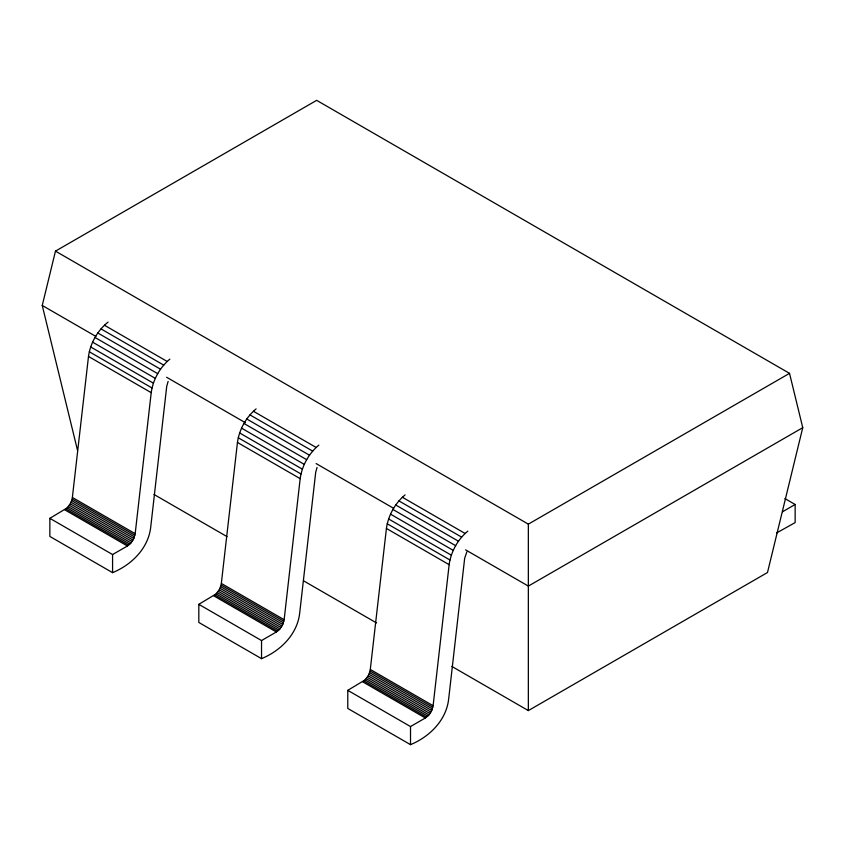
<?xml version="1.0" encoding="UTF-8"?>
<svg xmlns="http://www.w3.org/2000/svg" width="845" height="845" viewBox="0 0 845 845"><rect width="100%" height="100%" fill="white"/><g stroke="black" fill="none" stroke-linecap="round" stroke-linejoin="round"><path stroke-width="1.27" d="M168.113 381.454L166.74 386.218L150.706 527.259C148.245 548.426 131.609 564.787 112.575 572.656L49.855 536.438L49.855 518.334L67.146 507.898L70.293 503.821L72.184 499.057L88.493 356.453C90.341 343.091 97.534 330.532 108.065 322.114M49.855 518.334L112.575 554.542L127.415 545.986L131.017 542.891L133.806 538.476L135.179 533.702L151.213 392.661C153.008 379.711 159.821 367.459 169.877 359.104M317.076 467.454L315.713 472.218L299.669 613.269C297.208 634.426 280.572 650.787 261.538 658.656L198.818 622.448L198.818 604.333L216.109 593.908L219.256 589.831L221.147 585.057L237.456 442.453C239.251 429.503 246.064 417.25 256.119 408.895M198.818 604.333L261.538 640.552L276.378 631.986L279.98 628.891L282.769 624.476L284.142 619.712L300.176 478.661C301.982 465.711 308.784 453.459 318.84 445.114M466.841 551.891L464.676 558.228L448.632 699.269C446.171 720.426 429.535 736.787 410.512 744.656L347.781 708.448L347.781 690.344L365.072 679.908L368.219 675.831L370.11 671.057L386.418 528.452C388.225 515.503 395.027 503.25 405.082 494.906M347.781 690.344L410.512 726.552L425.341 717.986L428.943 714.902L431.742 710.476L433.105 705.712L449.149 564.671C450.945 551.722 457.747 539.469 467.803 531.114M77.508 450.3L42.25 305.457L55.474 251.134L316.653 100.344L789.526 373.353L802.75 427.665L767.492 572.519L528.347 710.592L451.874 666.441M55.474 251.134L528.347 524.143L789.526 373.353M802.75 427.665L528.347 586.092L465.584 549.863M782.586 511.732L795.145 504.486L795.145 522.59L776.587 532.963M784.878 498.561L795.145 504.486M104.431 325.23L167.152 361.449M253.394 411.24L316.114 447.449M402.357 497.24L465.077 533.448M100.988 328.895L163.708 365.103M249.951 414.895L312.671 451.103M398.914 500.895L461.634 537.114M97.819 333.004L160.539 369.212M246.782 419.004L309.502 455.212M395.745 505.004L458.465 541.222M42.25 305.457L95.876 336.416M166.623 377.261L245.356 422.711M316.104 463.556L393.696 508.363M94.999 337.461L157.719 373.67M243.962 423.461L306.682 459.68M392.925 509.472L455.645 545.68M92.601 342.151L155.322 378.37M241.564 428.161L304.284 464.37M390.527 514.161L453.247 550.37M90.69 346.968L153.41 383.176M239.653 432.967L302.373 469.176M388.615 518.967L451.336 555.186M89.306 351.774L152.026 387.982M238.269 437.773L300.989 473.982M387.232 523.773L449.952 559.992M88.493 356.453L151.213 392.661M237.456 442.453L300.176 478.661M386.418 528.452L449.149 564.671M153.98 494.452L227.03 536.628M303.492 580.779L376.543 622.945M72.459 497.494L135.179 533.702M221.422 583.494L284.142 619.712M370.385 669.504L433.105 705.712M72.184 499.057L134.904 535.265M221.147 585.057L283.867 621.265M370.11 671.057L432.83 707.276M71.73 500.652L134.45 536.871M220.693 586.662L283.413 622.871M369.656 672.662L432.376 708.87M71.086 502.257L133.806 538.476M220.049 588.268L282.769 624.476M369.011 674.268L431.742 710.476M70.293 503.821L133.014 540.039M219.256 589.831L281.976 626.039M368.219 675.831L430.939 712.039M69.353 505.31L132.073 541.518M218.316 591.31L281.036 627.529M367.279 677.32L429.999 713.529M68.297 506.683L131.017 542.891M217.26 592.683L279.98 628.891M366.223 678.683L428.943 714.902M67.146 507.898L129.866 544.117M216.109 593.908L278.829 630.116M365.072 679.908L427.792 716.116M65.931 508.943L128.651 545.152M214.894 594.943L277.614 631.152M363.857 680.943L426.588 717.162M64.695 509.767L127.415 545.986M213.658 595.778L276.378 631.986M362.621 681.778L425.341 717.986M528.347 524.143L528.347 710.592M410.512 726.552L410.512 744.656M261.538 640.552L261.538 658.656M112.575 554.542L112.575 572.656"/></g></svg>
